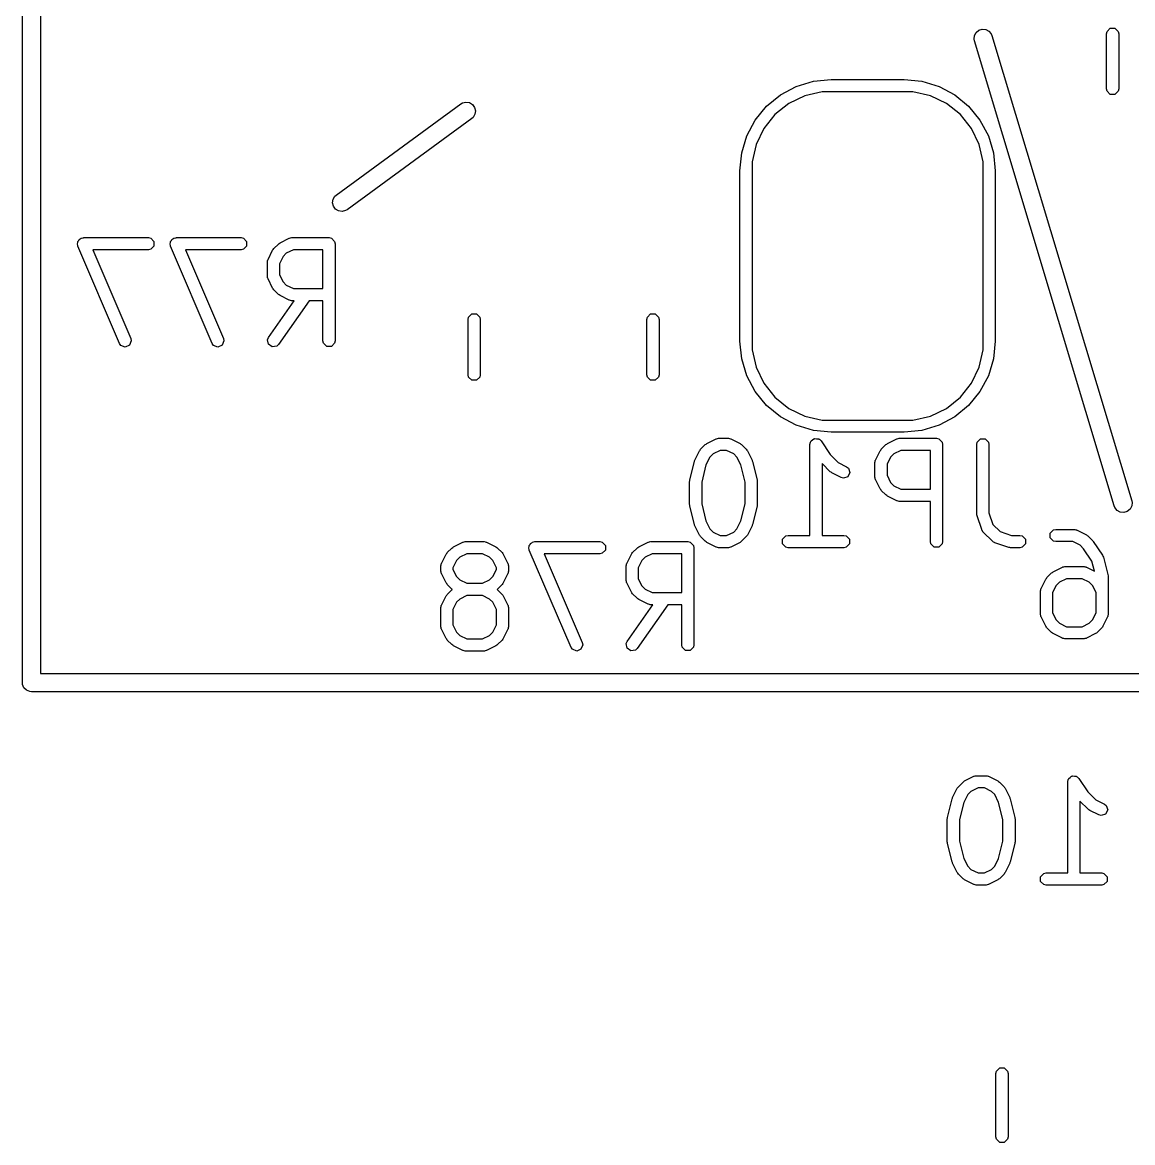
# Model space of a CAD drawing. Header units: inches. Extents: x 0.38 to 5.39, y 0.12 to 3.22.
# Drawn here: x 1.5172 to 1.8766, y 2.3846 to 2.7473 of the extents above; entities that cross this region are included whole.
import ezdxf

# ---------------------------------------------------------------- set-up
doc = ezdxf.new("R2010")
doc.units = ezdxf.units.IN
doc.header["$MEASUREMENT"] = 0
doc.layers.add('BLACK', color=250, linetype='CONTINUOUS')

msp = doc.modelspace()

# ---------------------------------------------------------------- linework, layer by layer
at = {"layer": 'BLACK', "linetype": 'CONTINUOUS'}
for p, q in [((1.51717, 2.5335), (1.51717, 3.03154)), ((1.52307, 3.02858), (1.52307, 2.53646)), ((1.82525, 2.74188), (1.82537, 2.74303)), ((1.82537, 2.74303), (1.82591, 2.74404)), ((1.82591, 2.74404), (1.8268, 2.74477)), ((1.8268, 2.74477), (1.82791, 2.7451)), ((1.82791, 2.7451), (1.82905, 2.74499)), ((1.82905, 2.74499), (1.83007, 2.74444)), ((1.83007, 2.74444), (1.8308, 2.74355)), ((1.8308, 2.74355), (1.83102, 2.74302)), ((1.83102, 2.74302), (1.87629, 2.59242)), ((1.86815, 2.74362), (1.8683, 2.74438)), ((1.86815, 2.72575), (1.86815, 2.74362)), ((1.8683, 2.74438), (1.86936, 2.74544)), ((1.86936, 2.74544), (1.87087, 2.74544)), ((1.87087, 2.74544), (1.87194, 2.74438)), ((1.87194, 2.74438), (1.87209, 2.74362)), ((1.87209, 2.74362), (1.87209, 2.72575)), ((1.82536, 2.74132), (1.82525, 2.74188)), ((1.87064, 2.59072), (1.82536, 2.74132)), ((1.76768, 2.72653), (1.77322, 2.72821)), ((1.77322, 2.72821), (1.77898, 2.72878)), ((1.77898, 2.72878), (1.8026, 2.72878)), ((1.8026, 2.72878), (1.80836, 2.72821)), ((1.80836, 2.72821), (1.8139, 2.72653)), ((1.76257, 2.7238), (1.76768, 2.72653)), ((1.77609, 2.72484), (1.77047, 2.72356)), ((1.77898, 2.72484), (1.77609, 2.72484)), ((1.8026, 2.72484), (1.77898, 2.72484)), ((1.80548, 2.72484), (1.8026, 2.72484)), ((1.8111, 2.72356), (1.80548, 2.72484)), ((1.8139, 2.72653), (1.819, 2.7238)), ((1.8683, 2.72499), (1.86815, 2.72575)), ((1.86936, 2.72393), (1.8683, 2.72499)), ((1.87087, 2.72393), (1.86936, 2.72393)), ((1.87194, 2.72499), (1.87087, 2.72393)), ((1.87209, 2.72575), (1.87194, 2.72499)), ((1.61877, 2.6914), (1.65912, 2.72093)), ((1.65912, 2.72093), (1.65962, 2.72122)), ((1.65962, 2.72122), (1.66074, 2.72149)), ((1.66074, 2.72149), (1.66188, 2.72132)), ((1.66188, 2.72132), (1.66286, 2.72072)), ((1.66286, 2.72072), (1.66354, 2.71979)), ((1.7581, 2.72013), (1.76257, 2.7238)), ((1.76528, 2.72106), (1.76077, 2.71746)), ((1.77047, 2.72356), (1.76528, 2.72106)), ((1.8163, 2.72106), (1.8111, 2.72356)), ((1.82081, 2.71746), (1.8163, 2.72106)), ((1.819, 2.7238), (1.82348, 2.72013)), ((1.66364, 2.71753), (1.66304, 2.71655)), ((1.66354, 2.71979), (1.66382, 2.71867)), ((1.66382, 2.71867), (1.66364, 2.71753)), ((1.75443, 2.71566), (1.7581, 2.72013)), ((1.76077, 2.71746), (1.75717, 2.71295)), ((1.8244, 2.71295), (1.82081, 2.71746)), ((1.82348, 2.72013), (1.82715, 2.71566)), ((1.66261, 2.71616), (1.62226, 2.68663)), ((1.66304, 2.71655), (1.66261, 2.71616)), ((1.7517, 2.71055), (1.75443, 2.71566)), ((1.82715, 2.71566), (1.82988, 2.71055)), ((1.75002, 2.70501), (1.7517, 2.71055)), ((1.75717, 2.71295), (1.75467, 2.70776)), ((1.82691, 2.70776), (1.8244, 2.71295)), ((1.82988, 2.71055), (1.83156, 2.70501)), ((1.75467, 2.70776), (1.75339, 2.70214)), ((1.82819, 2.70214), (1.82691, 2.70776)), ((1.74945, 2.69925), (1.75002, 2.70501)), ((1.75339, 2.70214), (1.75339, 2.69925)), ((1.82819, 2.69925), (1.82819, 2.70214)), ((1.83156, 2.70501), (1.83213, 2.69925)), ((1.74945, 2.64413), (1.74945, 2.69925)), ((1.75339, 2.69925), (1.75339, 2.64413)), ((1.82819, 2.64413), (1.82819, 2.69925)), ((1.83213, 2.69925), (1.83213, 2.64413)), ((1.61834, 2.69101), (1.61877, 2.6914)), ((1.61756, 2.68889), (1.61774, 2.69003)), ((1.61783, 2.68777), (1.61756, 2.68889)), ((1.61774, 2.69003), (1.61834, 2.69101)), ((1.61851, 2.68684), (1.61783, 2.68777)), ((1.6195, 2.68624), (1.61851, 2.68684)), ((1.62064, 2.68607), (1.6195, 2.68624)), ((1.62176, 2.68634), (1.62064, 2.68607)), ((1.62226, 2.68663), (1.62176, 2.68634)), ((1.53539, 2.67666), (1.53554, 2.67701)), ((1.53554, 2.67701), (1.53591, 2.67717)), ((1.53591, 2.67717), (1.53619, 2.67745)), ((1.53619, 2.67745), (1.5369, 2.67759)), ((1.5369, 2.67759), (1.53692, 2.6776)), ((1.53692, 2.6776), (1.53693, 2.6776)), ((1.53693, 2.6776), (1.53694, 2.6776)), ((1.53694, 2.6776), (1.55794, 2.6776)), ((1.55794, 2.6776), (1.55869, 2.67745)), ((1.55869, 2.67745), (1.55976, 2.67639)), ((1.56539, 2.67666), (1.56553, 2.67701)), ((1.56553, 2.67701), (1.5659, 2.67717)), ((1.5659, 2.67717), (1.56619, 2.67745)), ((1.56619, 2.67745), (1.5669, 2.67759)), ((1.5669, 2.67759), (1.56692, 2.6776)), ((1.56692, 2.6776), (1.56692, 2.6776)), ((1.56692, 2.6776), (1.56694, 2.6776)), ((1.56694, 2.6776), (1.58794, 2.6776)), ((1.58794, 2.6776), (1.58869, 2.67745)), ((1.58869, 2.67745), (1.58976, 2.67639)), ((1.60056, 2.67589), (1.60356, 2.67739)), ((1.60356, 2.67739), (1.60365, 2.67742)), ((1.60365, 2.67742), (1.60368, 2.67745)), ((1.60368, 2.67745), (1.60399, 2.67751)), ((1.60399, 2.67751), (1.6043, 2.6776)), ((1.6043, 2.6776), (1.60434, 2.67758)), ((1.60434, 2.67758), (1.60444, 2.6776)), ((1.60444, 2.6776), (1.61643, 2.6776)), ((1.61643, 2.6776), (1.61719, 2.67745)), ((1.61719, 2.67745), (1.61825, 2.67639)), ((1.53498, 2.67561), (1.53513, 2.67598)), ((1.53513, 2.6749), (1.53498, 2.67561)), ((1.53513, 2.67639), (1.53539, 2.67666)), ((1.53513, 2.67598), (1.53513, 2.67639)), ((1.53513, 2.67488), (1.53513, 2.6749)), ((1.53513, 2.67487), (1.53513, 2.67488)), ((1.53513, 2.67486), (1.53513, 2.67487)), ((1.54863, 2.64336), (1.53513, 2.67486)), ((1.55794, 2.67367), (1.53993, 2.67367)), ((1.53993, 2.67367), (1.55225, 2.64491)), ((1.55869, 2.67382), (1.55794, 2.67367)), ((1.55976, 2.67488), (1.55869, 2.67382)), ((1.55976, 2.67639), (1.55976, 2.67488)), ((1.56497, 2.67561), (1.56512, 2.67598)), ((1.56512, 2.6749), (1.56497, 2.67561)), ((1.56512, 2.67639), (1.56539, 2.67666)), ((1.56512, 2.67598), (1.56512, 2.67639)), ((1.56512, 2.67488), (1.56512, 2.6749)), ((1.56513, 2.67487), (1.56512, 2.67488)), ((1.56513, 2.67486), (1.56513, 2.67487)), ((1.57863, 2.64336), (1.56513, 2.67486)), ((1.58794, 2.67367), (1.56993, 2.67367)), ((1.56993, 2.67367), (1.58225, 2.64491)), ((1.58869, 2.67382), (1.58794, 2.67367)), ((1.58976, 2.67488), (1.58869, 2.67382)), ((1.58976, 2.67639), (1.58976, 2.67488)), ((1.59668, 2.67052), (1.59818, 2.67351)), ((1.59818, 2.67351), (1.59837, 2.67376)), ((1.59837, 2.67376), (1.59854, 2.67403)), ((1.59854, 2.67403), (1.60004, 2.67553)), ((1.60004, 2.67553), (1.60031, 2.6757)), ((1.60031, 2.6757), (1.60056, 2.67589)), ((1.6049, 2.67367), (1.6026, 2.67252)), ((1.61447, 2.67367), (1.6049, 2.67367)), ((1.61447, 2.6611), (1.61447, 2.67367)), ((1.61825, 2.67639), (1.6184, 2.67563)), ((1.6184, 2.67563), (1.6184, 2.64414)), ((1.59647, 2.66977), (1.59656, 2.67008)), ((1.59649, 2.66973), (1.59647, 2.66977)), ((1.59647, 2.66963), (1.59649, 2.66973)), ((1.59647, 2.66514), (1.59647, 2.66963)), ((1.59656, 2.67008), (1.59662, 2.67039)), ((1.59662, 2.67039), (1.59665, 2.67042)), ((1.59665, 2.67042), (1.59668, 2.67052)), ((1.60155, 2.67147), (1.6004, 2.66917)), ((1.6026, 2.67252), (1.60155, 2.67147)), ((1.6004, 2.66917), (1.6004, 2.6656)), ((1.59649, 2.66504), (1.59647, 2.66514)), ((1.59647, 2.665), (1.59649, 2.66504)), ((1.59656, 2.66469), (1.59647, 2.665)), ((1.59662, 2.66438), (1.59656, 2.66469)), ((1.59665, 2.66435), (1.59662, 2.66438)), ((1.59668, 2.66426), (1.59665, 2.66435)), ((1.59818, 2.66126), (1.59668, 2.66426)), ((1.6004, 2.6656), (1.60155, 2.6633)), ((1.60155, 2.6633), (1.6026, 2.66225)), ((1.6026, 2.66225), (1.6049, 2.6611)), ((1.59837, 2.66101), (1.59818, 2.66126)), ((1.59854, 2.66074), (1.59837, 2.66101)), ((1.60004, 2.65924), (1.59854, 2.66074)), ((1.60031, 2.65907), (1.60004, 2.65924)), ((1.60056, 2.65888), (1.60031, 2.65907)), ((1.60356, 2.65738), (1.60056, 2.65888)), ((1.6049, 2.6611), (1.61447, 2.6611)), ((1.59682, 2.64527), (1.60515, 2.65717)), ((1.60996, 2.65717), (1.60005, 2.64301)), ((1.60365, 2.65735), (1.60356, 2.65738)), ((1.60368, 2.65732), (1.60365, 2.65735)), ((1.60399, 2.65726), (1.60368, 2.65732)), ((1.6043, 2.65717), (1.60399, 2.65726)), ((1.60434, 2.65719), (1.6043, 2.65717)), ((1.60444, 2.65717), (1.60434, 2.65719)), ((1.60515, 2.65717), (1.60444, 2.65717)), ((1.61447, 2.65717), (1.60996, 2.65717)), ((1.61447, 2.64414), (1.61447, 2.65717)), ((1.66146, 2.6511), (1.66161, 2.65186)), ((1.66161, 2.65186), (1.66267, 2.65292)), ((1.66267, 2.65292), (1.66418, 2.65292)), ((1.66418, 2.65292), (1.66524, 2.65186)), ((1.66524, 2.65186), (1.66539, 2.6511)), ((1.71933, 2.6511), (1.71948, 2.65186)), ((1.71948, 2.65186), (1.72055, 2.65292)), ((1.72055, 2.65292), (1.72205, 2.65292)), ((1.72205, 2.65292), (1.72312, 2.65186)), ((1.72312, 2.65186), (1.72327, 2.6511)), ((1.66146, 2.63323), (1.66146, 2.6511)), ((1.66539, 2.6511), (1.66539, 2.63323)), ((1.71933, 2.63323), (1.71933, 2.6511)), ((1.72327, 2.6511), (1.72327, 2.63323)), ((1.55241, 2.64416), (1.55185, 2.64276)), ((1.55225, 2.64491), (1.55241, 2.64416)), ((1.58241, 2.64416), (1.58185, 2.64276)), ((1.58225, 2.64491), (1.58241, 2.64416)), ((1.59651, 2.64456), (1.59682, 2.64527)), ((1.59678, 2.64308), (1.59651, 2.64456)), ((1.61462, 2.64338), (1.61447, 2.64414)), ((1.6184, 2.64414), (1.61825, 2.64338)), ((1.75002, 2.63837), (1.74945, 2.64413)), ((1.75339, 2.64413), (1.75339, 2.64125)), ((1.82819, 2.64125), (1.82819, 2.64413)), ((1.83213, 2.64413), (1.83156, 2.63837)), ((1.54907, 2.64273), (1.54863, 2.64336)), ((1.55047, 2.64217), (1.54907, 2.64273)), ((1.55185, 2.64276), (1.55047, 2.64217)), ((1.57906, 2.64273), (1.57863, 2.64336)), ((1.58046, 2.64217), (1.57906, 2.64273)), ((1.58185, 2.64276), (1.58046, 2.64217)), ((1.59801, 2.64222), (1.59678, 2.64308)), ((1.59949, 2.64248), (1.59801, 2.64222)), ((1.60005, 2.64301), (1.59949, 2.64248)), ((1.61568, 2.64232), (1.61462, 2.64338)), ((1.61719, 2.64232), (1.61568, 2.64232)), ((1.61825, 2.64338), (1.61719, 2.64232)), ((1.75339, 2.64125), (1.75467, 2.63563)), ((1.82691, 2.63563), (1.82819, 2.64125)), ((1.7517, 2.63283), (1.75002, 2.63837)), ((1.83156, 2.63837), (1.82988, 2.63283)), ((1.66161, 2.63247), (1.66146, 2.63323)), ((1.66539, 2.63323), (1.66524, 2.63247)), ((1.71948, 2.63247), (1.71933, 2.63323)), ((1.72327, 2.63323), (1.72312, 2.63247)), ((1.75467, 2.63563), (1.75717, 2.63043)), ((1.8244, 2.63043), (1.82691, 2.63563)), ((1.66267, 2.63141), (1.66161, 2.63247)), ((1.66418, 2.63141), (1.66267, 2.63141)), ((1.66524, 2.63247), (1.66418, 2.63141)), ((1.72055, 2.63141), (1.71948, 2.63247)), ((1.72205, 2.63141), (1.72055, 2.63141)), ((1.72312, 2.63247), (1.72205, 2.63141)), ((1.75443, 2.62773), (1.7517, 2.63283)), ((1.75717, 2.63043), (1.76077, 2.62592)), ((1.82081, 2.62592), (1.8244, 2.63043)), ((1.82988, 2.63283), (1.82715, 2.62773)), ((1.7581, 2.62325), (1.75443, 2.62773)), ((1.82715, 2.62773), (1.82348, 2.62325)), ((1.76257, 2.61958), (1.7581, 2.62325)), ((1.76077, 2.62592), (1.76528, 2.62233)), ((1.8163, 2.62233), (1.82081, 2.62592)), ((1.82348, 2.62325), (1.819, 2.61958)), ((1.76768, 2.61685), (1.76257, 2.61958)), ((1.76528, 2.62233), (1.77047, 2.61983)), ((1.77047, 2.61983), (1.77609, 2.61854)), ((1.80548, 2.61854), (1.8111, 2.61983)), ((1.8111, 2.61983), (1.8163, 2.62233)), ((1.819, 2.61958), (1.8139, 2.61685)), ((1.77322, 2.61517), (1.76768, 2.61685)), ((1.77898, 2.61461), (1.77322, 2.61517)), ((1.77609, 2.61854), (1.77898, 2.61854)), ((1.77898, 2.61854), (1.8026, 2.61854)), ((1.8026, 2.61854), (1.80548, 2.61854)), ((1.80836, 2.61517), (1.8026, 2.61461)), ((1.8139, 2.61685), (1.80836, 2.61517)), ((1.73873, 2.61093), (1.74173, 2.61243)), ((1.74173, 2.61243), (1.74182, 2.61246)), ((1.74182, 2.61246), (1.74185, 2.61249)), ((1.74185, 2.61249), (1.74216, 2.61255)), ((1.74216, 2.61255), (1.74247, 2.61264)), ((1.74247, 2.61264), (1.74251, 2.61262)), ((1.74251, 2.61262), (1.74261, 2.61264)), ((1.74261, 2.61264), (1.74561, 2.61264)), ((1.74561, 2.61264), (1.7457, 2.61262)), ((1.7457, 2.61262), (1.74575, 2.61264)), ((1.74575, 2.61264), (1.74605, 2.61255)), ((1.74605, 2.61255), (1.74636, 2.61249)), ((1.74636, 2.61249), (1.74639, 2.61246)), ((1.74639, 2.61246), (1.74649, 2.61243)), ((1.74649, 2.61243), (1.74949, 2.61093)), ((1.77228, 2.61143), (1.77243, 2.61157)), ((1.77243, 2.61157), (1.77247, 2.61177)), ((1.77247, 2.61177), (1.77294, 2.61209)), ((1.77294, 2.61209), (1.77335, 2.61249)), ((1.77335, 2.61249), (1.77355, 2.61249)), ((1.77355, 2.61249), (1.77372, 2.6126)), ((1.77372, 2.6126), (1.77428, 2.61249)), ((1.77428, 2.61249), (1.77486, 2.61249)), ((1.77486, 2.61249), (1.775, 2.61235)), ((1.775, 2.61235), (1.7752, 2.61231)), ((1.7752, 2.61231), (1.77574, 2.61177)), ((1.77574, 2.61177), (1.77863, 2.60743)), ((1.8026, 2.61461), (1.77898, 2.61461)), ((1.79722, 2.61093), (1.80022, 2.61243)), ((1.80022, 2.61243), (1.80031, 2.61246)), ((1.80031, 2.61246), (1.80035, 2.61249)), ((1.80035, 2.61249), (1.80065, 2.61255)), ((1.80065, 2.61255), (1.80096, 2.61264)), ((1.80096, 2.61264), (1.801, 2.61262)), ((1.801, 2.61262), (1.8011, 2.61264)), ((1.8011, 2.61264), (1.8131, 2.61264)), ((1.8131, 2.61264), (1.81385, 2.61249)), ((1.81385, 2.61249), (1.81492, 2.61143)), ((1.82628, 2.61143), (1.82734, 2.61249)), ((1.82734, 2.61249), (1.82885, 2.61249)), ((1.82885, 2.61249), (1.82991, 2.61143)), ((1.73485, 2.60555), (1.73635, 2.60855)), ((1.73635, 2.60855), (1.73654, 2.6088)), ((1.73654, 2.6088), (1.73671, 2.60907)), ((1.73671, 2.60907), (1.73821, 2.61057)), ((1.73821, 2.61057), (1.73848, 2.61074)), ((1.73848, 2.61074), (1.73873, 2.61093)), ((1.74307, 2.6087), (1.74077, 2.60756)), ((1.74514, 2.6087), (1.74307, 2.6087)), ((1.74744, 2.60756), (1.74514, 2.6087)), ((1.74949, 2.61093), (1.74973, 2.61074)), ((1.74973, 2.61074), (1.75, 2.61057)), ((1.75, 2.61057), (1.7515, 2.60907)), ((1.7515, 2.60907), (1.75167, 2.6088)), ((1.75167, 2.6088), (1.75187, 2.60855)), ((1.75187, 2.60855), (1.75337, 2.60555)), ((1.77213, 2.61067), (1.77228, 2.61143)), ((1.77213, 2.58115), (1.77213, 2.61067)), ((1.79334, 2.60555), (1.79484, 2.60855)), ((1.79484, 2.60855), (1.79503, 2.6088)), ((1.79503, 2.6088), (1.79521, 2.60907)), ((1.79521, 2.60907), (1.79671, 2.61057)), ((1.79671, 2.61057), (1.79697, 2.61074)), ((1.79697, 2.61074), (1.79722, 2.61093)), ((1.80156, 2.6087), (1.79927, 2.60756)), ((1.81113, 2.6087), (1.80156, 2.6087)), ((1.81113, 2.59614), (1.81113, 2.6087)), ((1.81492, 2.61143), (1.81507, 2.61067)), ((1.81507, 2.61067), (1.81507, 2.57918)), ((1.82613, 2.61067), (1.82628, 2.61143)), ((1.82613, 2.58818), (1.82613, 2.61067)), ((1.82991, 2.61143), (1.83006, 2.61067)), ((1.83006, 2.61067), (1.83006, 2.5885)), ((1.7332, 2.59915), (1.7347, 2.60515)), ((1.7347, 2.60515), (1.73479, 2.60535)), ((1.73479, 2.60535), (1.73485, 2.60555)), ((1.73972, 2.60651), (1.73846, 2.60399)), ((1.74077, 2.60756), (1.73972, 2.60651)), ((1.74849, 2.60651), (1.74744, 2.60756)), ((1.74975, 2.60399), (1.74849, 2.60651)), ((1.75337, 2.60555), (1.75342, 2.60535)), ((1.75342, 2.60535), (1.75351, 2.60515)), ((1.75351, 2.60515), (1.75501, 2.59915)), ((1.77871, 2.60178), (1.77607, 2.60442)), ((1.77607, 2.60442), (1.77607, 2.58115)), ((1.77863, 2.60743), (1.78127, 2.60479)), ((1.78127, 2.60479), (1.78398, 2.60344)), ((1.79313, 2.60467), (1.79315, 2.60477)), ((1.79313, 2.60017), (1.79313, 2.60467)), ((1.79314, 2.60481), (1.79322, 2.60512)), ((1.79315, 2.60477), (1.79314, 2.60481)), ((1.79322, 2.60512), (1.79328, 2.60543)), ((1.79328, 2.60543), (1.79331, 2.60546)), ((1.79331, 2.60546), (1.79334, 2.60555)), ((1.79822, 2.60651), (1.79707, 2.60421)), ((1.79707, 2.60421), (1.79707, 2.60064)), ((1.79927, 2.60756), (1.79822, 2.60651)), ((1.73846, 2.60399), (1.73708, 2.59843)), ((1.75114, 2.59843), (1.74975, 2.60399)), ((1.77897, 2.60161), (1.77871, 2.60178)), ((1.77922, 2.60141), (1.77897, 2.60161)), ((1.78222, 2.59991), (1.77922, 2.60141)), ((1.78398, 2.60344), (1.78459, 2.60296)), ((1.78506, 2.60154), (1.78439, 2.60019)), ((1.78459, 2.60296), (1.78506, 2.60154)), ((1.79707, 2.60064), (1.79822, 2.59834)), ((1.73314, 2.59867), (1.73319, 2.59891)), ((1.73314, 2.59118), (1.73314, 2.59867)), ((1.73319, 2.59891), (1.7332, 2.59915)), ((1.73708, 2.59843), (1.73708, 2.59142)), ((1.75114, 2.59142), (1.75114, 2.59843)), ((1.75501, 2.59915), (1.75503, 2.59891)), ((1.75503, 2.59891), (1.75507, 2.59867)), ((1.75507, 2.59867), (1.75507, 2.59118)), ((1.78296, 2.59971), (1.78222, 2.59991)), ((1.78439, 2.60019), (1.78296, 2.59971)), ((1.79315, 2.60008), (1.79313, 2.60017)), ((1.79314, 2.60004), (1.79315, 2.60008)), ((1.79322, 2.59973), (1.79314, 2.60004)), ((1.79328, 2.59942), (1.79322, 2.59973)), ((1.79331, 2.59939), (1.79328, 2.59942)), ((1.79334, 2.59929), (1.79331, 2.59939)), ((1.79484, 2.59629), (1.79334, 2.59929)), ((1.79822, 2.59834), (1.79927, 2.59729)), ((1.79927, 2.59729), (1.80156, 2.59614)), ((1.79503, 2.59605), (1.79484, 2.59629)), ((1.79521, 2.59578), (1.79503, 2.59605)), ((1.79671, 2.59428), (1.79521, 2.59578)), ((1.79697, 2.59411), (1.79671, 2.59428)), ((1.79722, 2.59391), (1.79697, 2.59411)), ((1.80022, 2.59241), (1.79722, 2.59391)), ((1.80156, 2.59614), (1.81113, 2.59614)), ((1.73319, 2.59094), (1.73314, 2.59118)), ((1.7332, 2.5907), (1.73319, 2.59094)), ((1.7347, 2.5847), (1.7332, 2.5907)), ((1.73708, 2.59142), (1.73846, 2.58586)), ((1.74975, 2.58586), (1.75114, 2.59142)), ((1.75501, 2.5907), (1.75351, 2.5847)), ((1.75503, 2.59094), (1.75501, 2.5907)), ((1.75507, 2.59118), (1.75503, 2.59094)), ((1.80031, 2.59239), (1.80022, 2.59241)), ((1.80035, 2.59236), (1.80031, 2.59239)), ((1.80065, 2.5923), (1.80035, 2.59236)), ((1.80096, 2.59221), (1.80065, 2.5923)), ((1.801, 2.59223), (1.80096, 2.59221)), ((1.8011, 2.59221), (1.801, 2.59223)), ((1.81113, 2.59221), (1.8011, 2.59221)), ((1.81113, 2.57918), (1.81113, 2.59221)), ((1.87086, 2.59019), (1.87064, 2.59072)), ((1.87159, 2.5893), (1.87086, 2.59019)), ((1.87574, 2.5897), (1.87485, 2.58897)), ((1.87629, 2.59071), (1.87574, 2.5897)), ((1.87629, 2.59242), (1.8764, 2.59186)), ((1.8764, 2.59186), (1.87629, 2.59071)), ((1.82619, 2.58787), (1.82613, 2.58818)), ((1.82623, 2.58755), (1.82619, 2.58787)), ((1.82773, 2.58305), (1.82623, 2.58755)), ((1.83006, 2.5885), (1.83132, 2.58474)), ((1.8726, 2.58875), (1.87159, 2.5893)), ((1.87375, 2.58864), (1.8726, 2.58875)), ((1.87485, 2.58897), (1.87375, 2.58864)), ((1.73479, 2.5845), (1.7347, 2.5847)), ((1.73485, 2.5843), (1.73479, 2.5845)), ((1.73635, 2.5813), (1.73485, 2.5843)), ((1.73846, 2.58586), (1.73972, 2.58334)), ((1.73972, 2.58334), (1.74077, 2.58229)), ((1.74744, 2.58229), (1.74849, 2.58334)), ((1.74849, 2.58334), (1.74975, 2.58586)), ((1.75337, 2.5843), (1.75187, 2.5813)), ((1.75342, 2.5845), (1.75337, 2.5843)), ((1.75351, 2.5847), (1.75342, 2.5845)), ((1.82778, 2.58297), (1.82773, 2.58305)), ((1.82778, 2.58292), (1.82778, 2.58297)), ((1.82795, 2.58266), (1.82778, 2.58292)), ((1.82811, 2.58239), (1.82795, 2.58266)), ((1.83132, 2.58474), (1.83366, 2.5824)), ((1.8499, 2.5819), (1.85096, 2.58296)), ((1.85096, 2.58296), (1.85172, 2.58311)), ((1.85172, 2.58311), (1.85772, 2.58311)), ((1.85772, 2.58311), (1.85781, 2.5831)), ((1.85781, 2.5831), (1.85786, 2.58311)), ((1.85786, 2.58311), (1.85816, 2.58303)), ((1.85816, 2.58303), (1.85847, 2.58296)), ((1.85847, 2.58296), (1.8585, 2.58293)), ((1.8585, 2.58293), (1.8586, 2.58291)), ((1.8586, 2.58291), (1.8616, 2.58141)), ((1.6567, 2.57747), (1.6597, 2.57897)), ((1.6597, 2.57897), (1.6598, 2.579)), ((1.6598, 2.579), (1.65983, 2.57903)), ((1.65983, 2.57903), (1.66014, 2.57909)), ((1.66014, 2.57909), (1.66045, 2.57917)), ((1.66045, 2.57917), (1.66049, 2.57916)), ((1.66049, 2.57916), (1.66058, 2.57918)), ((1.66058, 2.57918), (1.66658, 2.57918)), ((1.66658, 2.57918), (1.66668, 2.57916)), ((1.66668, 2.57916), (1.66672, 2.57917)), ((1.66672, 2.57917), (1.66703, 2.57909)), ((1.66703, 2.57909), (1.66734, 2.57903)), ((1.66734, 2.57903), (1.66737, 2.579)), ((1.66737, 2.579), (1.66746, 2.57897)), ((1.66746, 2.57897), (1.67046, 2.57747)), ((1.68204, 2.57874), (1.68233, 2.57903)), ((1.68233, 2.57903), (1.68304, 2.57917)), ((1.68304, 2.57917), (1.68306, 2.57918)), ((1.68306, 2.57918), (1.68307, 2.57917)), ((1.68307, 2.57917), (1.68308, 2.57918)), ((1.68308, 2.57918), (1.70408, 2.57918)), ((1.70408, 2.57918), (1.70483, 2.57903)), ((1.70483, 2.57903), (1.7059, 2.57796)), ((1.7167, 2.57747), (1.7197, 2.57897)), ((1.7197, 2.57897), (1.71979, 2.579)), ((1.71979, 2.579), (1.71982, 2.57903)), ((1.71982, 2.57903), (1.72013, 2.57909)), ((1.72013, 2.57909), (1.72044, 2.57917)), ((1.72044, 2.57917), (1.72048, 2.57916)), ((1.72048, 2.57916), (1.72058, 2.57918)), ((1.72058, 2.57918), (1.73258, 2.57918)), ((1.73258, 2.57918), (1.73333, 2.57903)), ((1.73333, 2.57903), (1.73439, 2.57796)), ((1.73654, 2.58105), (1.73635, 2.5813)), ((1.73671, 2.58079), (1.73654, 2.58105)), ((1.73821, 2.57929), (1.73671, 2.58079)), ((1.73848, 2.57911), (1.73821, 2.57929)), ((1.73873, 2.57892), (1.73848, 2.57911)), ((1.74173, 2.57742), (1.73873, 2.57892)), ((1.74077, 2.58229), (1.74307, 2.58115)), ((1.74307, 2.58115), (1.74514, 2.58115)), ((1.74514, 2.58115), (1.74744, 2.58229)), ((1.74949, 2.57892), (1.74649, 2.57742)), ((1.74973, 2.57911), (1.74949, 2.57892)), ((1.75, 2.57929), (1.74973, 2.57911)), ((1.7515, 2.58079), (1.75, 2.57929)), ((1.75167, 2.58105), (1.7515, 2.58079)), ((1.75187, 2.5813), (1.75167, 2.58105)), ((1.76328, 2.57993), (1.76435, 2.581)), ((1.76328, 2.57842), (1.76328, 2.57993)), ((1.76435, 2.581), (1.7651, 2.58115)), ((1.7651, 2.58115), (1.77213, 2.58115)), ((1.77607, 2.58115), (1.7831, 2.58115)), ((1.7831, 2.58115), (1.78385, 2.581)), ((1.78385, 2.581), (1.78492, 2.57993)), ((1.78492, 2.57993), (1.78492, 2.57842)), ((1.81128, 2.57842), (1.81113, 2.57918)), ((1.81507, 2.57918), (1.81492, 2.57842)), ((1.82815, 2.58237), (1.82811, 2.58239)), ((1.8282, 2.58228), (1.82815, 2.58237)), ((1.8312, 2.57929), (1.8282, 2.58228)), ((1.83128, 2.57923), (1.8312, 2.57929)), ((1.8313, 2.57919), (1.83128, 2.57923)), ((1.83158, 2.57903), (1.8313, 2.57919)), ((1.83184, 2.57886), (1.83158, 2.57903)), ((1.83189, 2.57886), (1.83184, 2.57886)), ((1.83197, 2.57881), (1.83189, 2.57886)), ((1.83647, 2.57731), (1.83197, 2.57881)), ((1.83366, 2.5824), (1.83741, 2.58115)), ((1.83741, 2.58115), (1.84009, 2.58115)), ((1.84009, 2.58115), (1.84085, 2.581)), ((1.84085, 2.581), (1.84191, 2.57993)), ((1.84191, 2.57993), (1.84191, 2.57842)), ((1.8499, 2.58039), (1.8499, 2.5819)), ((1.85096, 2.57933), (1.8499, 2.58039)), ((1.85172, 2.57918), (1.85096, 2.57933)), ((1.85725, 2.57918), (1.85172, 2.57918)), ((1.85955, 2.57803), (1.85725, 2.57918)), ((1.8616, 2.58141), (1.86185, 2.58121)), ((1.86185, 2.58121), (1.86211, 2.58104)), ((1.86211, 2.58104), (1.86361, 2.57954)), ((1.86361, 2.57954), (1.86372, 2.57938)), ((1.86372, 2.57938), (1.86385, 2.57924)), ((1.86385, 2.57924), (1.86685, 2.57474)), ((1.65432, 2.57509), (1.65452, 2.57534)), ((1.65452, 2.57534), (1.65469, 2.5756)), ((1.65469, 2.5756), (1.65619, 2.5771)), ((1.65619, 2.5771), (1.65646, 2.57728)), ((1.65646, 2.57728), (1.6567, 2.57747)), ((1.66105, 2.57524), (1.65875, 2.57409)), ((1.66612, 2.57524), (1.66105, 2.57524)), ((1.66842, 2.57409), (1.66612, 2.57524)), ((1.67046, 2.57747), (1.67071, 2.57728)), ((1.67071, 2.57728), (1.67098, 2.5771)), ((1.67098, 2.5771), (1.67248, 2.5756)), ((1.67248, 2.5756), (1.67265, 2.57534)), ((1.67265, 2.57534), (1.67284, 2.57509)), ((1.68111, 2.57718), (1.68126, 2.57756)), ((1.68126, 2.57648), (1.68111, 2.57718)), ((1.68126, 2.57796), (1.68153, 2.57823)), ((1.68126, 2.57756), (1.68126, 2.57796)), ((1.68126, 2.57646), (1.68126, 2.57648)), ((1.68127, 2.57645), (1.68126, 2.57646)), ((1.68127, 2.57643), (1.68127, 2.57645)), ((1.69477, 2.54494), (1.68127, 2.57643)), ((1.68153, 2.57823), (1.68167, 2.57858)), ((1.68167, 2.57858), (1.68204, 2.57874)), ((1.70408, 2.57524), (1.68607, 2.57524)), ((1.68607, 2.57524), (1.69839, 2.54649)), ((1.70483, 2.57539), (1.70408, 2.57524)), ((1.7059, 2.57646), (1.70483, 2.57539)), ((1.7059, 2.57796), (1.7059, 2.57646)), ((1.71432, 2.57509), (1.71451, 2.57534)), ((1.71451, 2.57534), (1.71469, 2.5756)), ((1.71469, 2.5756), (1.71619, 2.5771)), ((1.71619, 2.5771), (1.71645, 2.57728)), ((1.71645, 2.57728), (1.7167, 2.57747)), ((1.72104, 2.57524), (1.71874, 2.57409)), ((1.73061, 2.57524), (1.72104, 2.57524)), ((1.73061, 2.56268), (1.73061, 2.57524)), ((1.73439, 2.57796), (1.73454, 2.57721)), ((1.73454, 2.57721), (1.73454, 2.54571)), ((1.74182, 2.57739), (1.74173, 2.57742)), ((1.74185, 2.57736), (1.74182, 2.57739)), ((1.74216, 2.5773), (1.74185, 2.57736)), ((1.74247, 2.57721), (1.74216, 2.5773)), ((1.74251, 2.57723), (1.74247, 2.57721)), ((1.74261, 2.57721), (1.74251, 2.57723)), ((1.74561, 2.57721), (1.74261, 2.57721)), ((1.7457, 2.57723), (1.74561, 2.57721)), ((1.74575, 2.57721), (1.7457, 2.57723)), ((1.74605, 2.5773), (1.74575, 2.57721)), ((1.74636, 2.57736), (1.74605, 2.5773)), ((1.74639, 2.57739), (1.74636, 2.57736)), ((1.74649, 2.57742), (1.74639, 2.57739)), ((1.76435, 2.57736), (1.76328, 2.57842)), ((1.7651, 2.57721), (1.76435, 2.57736)), ((1.7831, 2.57721), (1.7651, 2.57721)), ((1.78385, 2.57736), (1.7831, 2.57721)), ((1.78492, 2.57842), (1.78385, 2.57736)), ((1.81234, 2.57736), (1.81128, 2.57842)), ((1.81385, 2.57736), (1.81234, 2.57736)), ((1.81492, 2.57842), (1.81385, 2.57736)), ((1.83678, 2.57727), (1.83647, 2.57731)), ((1.83709, 2.57721), (1.83678, 2.57727)), ((1.84009, 2.57721), (1.83709, 2.57721)), ((1.84085, 2.57736), (1.84009, 2.57721)), ((1.84191, 2.57842), (1.84085, 2.57736)), ((1.86069, 2.57689), (1.85955, 2.57803)), ((1.86339, 2.57284), (1.86069, 2.57689)), ((1.65262, 2.57135), (1.65271, 2.57165)), ((1.65271, 2.57165), (1.65277, 2.57196)), ((1.65277, 2.57196), (1.6528, 2.57199)), ((1.6528, 2.57199), (1.65282, 2.57209)), ((1.65282, 2.57209), (1.65432, 2.57509)), ((1.6577, 2.57304), (1.65655, 2.57074)), ((1.65875, 2.57409), (1.6577, 2.57304)), ((1.66947, 2.57304), (1.66842, 2.57409)), ((1.67061, 2.57074), (1.66947, 2.57304)), ((1.67284, 2.57509), (1.67434, 2.57209)), ((1.67434, 2.57209), (1.67437, 2.57199)), ((1.67437, 2.57199), (1.6744, 2.57196)), ((1.6744, 2.57196), (1.67446, 2.57165)), ((1.67446, 2.57165), (1.67455, 2.57135)), ((1.71261, 2.57135), (1.7127, 2.57165)), ((1.7127, 2.57165), (1.71276, 2.57196)), ((1.71276, 2.57196), (1.71279, 2.57199)), ((1.71279, 2.57199), (1.71282, 2.57209)), ((1.71282, 2.57209), (1.71432, 2.57509)), ((1.7177, 2.57304), (1.71655, 2.57074)), ((1.71874, 2.57409), (1.7177, 2.57304)), ((1.8642, 2.56961), (1.86339, 2.57284)), ((1.86685, 2.57474), (1.86698, 2.57443)), ((1.86698, 2.57443), (1.86713, 2.57412)), ((1.86713, 2.57412), (1.86863, 2.56812)), ((1.65264, 2.57131), (1.65262, 2.57135)), ((1.65262, 2.57121), (1.65264, 2.57131)), ((1.65262, 2.56971), (1.65262, 2.57121)), ((1.65264, 2.56961), (1.65262, 2.56971)), ((1.65262, 2.56957), (1.65264, 2.56961)), ((1.65271, 2.56927), (1.65262, 2.56957)), ((1.65277, 2.56896), (1.65271, 2.56927)), ((1.6528, 2.56892), (1.65277, 2.56896)), ((1.65282, 2.56883), (1.6528, 2.56892)), ((1.65432, 2.56583), (1.65282, 2.56883)), ((1.65655, 2.57074), (1.65655, 2.57017)), ((1.65655, 2.57017), (1.6577, 2.56788)), ((1.66947, 2.56788), (1.67061, 2.57017)), ((1.67061, 2.57017), (1.67061, 2.57074)), ((1.67434, 2.56883), (1.67284, 2.56583)), ((1.67437, 2.56892), (1.67434, 2.56883)), ((1.6744, 2.56896), (1.67437, 2.56892)), ((1.67446, 2.56927), (1.6744, 2.56896)), ((1.67455, 2.56957), (1.67446, 2.56927)), ((1.67455, 2.57135), (1.67453, 2.57131)), ((1.67453, 2.57131), (1.67455, 2.57121)), ((1.67455, 2.56971), (1.67453, 2.56961)), ((1.67453, 2.56961), (1.67455, 2.56957)), ((1.67455, 2.57121), (1.67455, 2.56971)), ((1.71263, 2.57131), (1.71261, 2.57135)), ((1.71261, 2.57121), (1.71263, 2.57131)), ((1.71261, 2.56671), (1.71261, 2.57121)), ((1.71655, 2.57074), (1.71655, 2.56717)), ((1.84883, 2.56754), (1.85033, 2.56904)), ((1.85033, 2.56904), (1.85059, 2.56922)), ((1.85059, 2.56922), (1.85084, 2.56941)), ((1.85084, 2.56941), (1.85384, 2.57091)), ((1.85384, 2.57091), (1.85393, 2.57093)), ((1.85393, 2.57093), (1.85396, 2.57097)), ((1.85396, 2.57097), (1.85427, 2.57103)), ((1.85427, 2.57103), (1.85458, 2.57111)), ((1.85458, 2.57111), (1.85462, 2.5711)), ((1.85462, 2.5711), (1.85472, 2.57112)), ((1.85472, 2.57112), (1.86072, 2.57112)), ((1.86072, 2.57112), (1.86081, 2.5711)), ((1.86081, 2.5711), (1.86086, 2.57111)), ((1.86086, 2.57111), (1.86116, 2.57103)), ((1.86116, 2.57103), (1.86147, 2.57097)), ((1.86147, 2.57097), (1.8615, 2.57093)), ((1.8615, 2.57093), (1.8616, 2.57091)), ((1.8616, 2.57091), (1.8642, 2.56961)), ((1.86863, 2.56812), (1.86864, 2.56788)), ((1.65452, 2.56558), (1.65432, 2.56583)), ((1.65469, 2.56532), (1.65452, 2.56558)), ((1.65619, 2.56382), (1.65469, 2.56532)), ((1.6577, 2.56788), (1.65875, 2.56683)), ((1.65875, 2.56683), (1.66105, 2.56568)), ((1.66105, 2.56568), (1.66612, 2.56568)), ((1.66612, 2.56568), (1.66842, 2.56683)), ((1.66842, 2.56683), (1.66947, 2.56788)), ((1.67248, 2.56532), (1.67098, 2.56382)), ((1.67265, 2.56558), (1.67248, 2.56532)), ((1.67284, 2.56583), (1.67265, 2.56558)), ((1.71263, 2.56661), (1.71261, 2.56671)), ((1.71261, 2.56657), (1.71263, 2.56661)), ((1.7127, 2.56627), (1.71261, 2.56657)), ((1.71276, 2.56596), (1.7127, 2.56627)), ((1.71279, 2.56592), (1.71276, 2.56596)), ((1.71282, 2.56583), (1.71279, 2.56592)), ((1.71432, 2.56283), (1.71282, 2.56583)), ((1.71655, 2.56717), (1.7177, 2.56488)), ((1.7177, 2.56488), (1.71874, 2.56383)), ((1.84696, 2.56403), (1.84846, 2.56703)), ((1.84846, 2.56703), (1.84865, 2.56728)), ((1.84865, 2.56728), (1.84883, 2.56754)), ((1.85184, 2.56498), (1.85069, 2.56268)), ((1.85288, 2.56603), (1.85184, 2.56498)), ((1.85518, 2.56718), (1.85288, 2.56603)), ((1.86025, 2.56718), (1.85518, 2.56718)), ((1.86255, 2.56603), (1.86025, 2.56718)), ((1.8636, 2.56498), (1.86255, 2.56603)), ((1.86475, 2.56268), (1.8636, 2.56498)), ((1.86864, 2.56788), (1.86868, 2.56765)), ((1.86868, 2.56765), (1.86868, 2.55565)), ((1.65282, 2.55859), (1.65432, 2.56159)), ((1.65432, 2.56159), (1.65452, 2.56184)), ((1.65452, 2.56184), (1.65469, 2.5621)), ((1.65469, 2.5621), (1.65619, 2.5636)), ((1.65635, 2.56371), (1.65619, 2.56382)), ((1.65619, 2.5636), (1.65635, 2.56371)), ((1.66105, 2.56174), (1.65875, 2.56059)), ((1.66612, 2.56174), (1.66105, 2.56174)), ((1.66842, 2.56059), (1.66612, 2.56174)), ((1.67098, 2.56382), (1.67081, 2.56371)), ((1.67081, 2.56371), (1.67098, 2.5636)), ((1.67098, 2.5636), (1.67248, 2.5621)), ((1.67248, 2.5621), (1.67265, 2.56184)), ((1.67265, 2.56184), (1.67284, 2.56159)), ((1.67284, 2.56159), (1.67434, 2.55859)), ((1.71451, 2.56258), (1.71432, 2.56283)), ((1.71469, 2.56232), (1.71451, 2.56258)), ((1.71619, 2.56082), (1.71469, 2.56232)), ((1.71645, 2.56064), (1.71619, 2.56082)), ((1.71874, 2.56383), (1.72104, 2.56268)), ((1.72104, 2.56268), (1.73061, 2.56268)), ((1.84675, 2.56329), (1.84684, 2.56359)), ((1.84677, 2.56324), (1.84675, 2.56329)), ((1.84675, 2.56315), (1.84677, 2.56324)), ((1.84675, 2.55565), (1.84675, 2.56315)), ((1.84684, 2.56359), (1.8469, 2.5639)), ((1.8469, 2.5639), (1.84693, 2.56393)), ((1.84693, 2.56393), (1.84696, 2.56403)), ((1.85069, 2.56268), (1.85069, 2.55611)), ((1.86475, 2.55611), (1.86475, 2.56268)), ((1.65262, 2.55785), (1.65271, 2.55815)), ((1.65264, 2.55781), (1.65262, 2.55785)), ((1.65262, 2.55771), (1.65264, 2.55781)), ((1.65262, 2.55171), (1.65262, 2.55771)), ((1.65271, 2.55815), (1.65277, 2.55846)), ((1.65277, 2.55846), (1.6528, 2.5585)), ((1.6528, 2.5585), (1.65282, 2.55859)), ((1.6577, 2.55954), (1.65655, 2.55725)), ((1.65655, 2.55725), (1.65655, 2.55218)), ((1.65875, 2.56059), (1.6577, 2.55954)), ((1.66947, 2.55954), (1.66842, 2.56059)), ((1.67061, 2.55725), (1.66947, 2.55954)), ((1.67061, 2.55218), (1.67061, 2.55725)), ((1.67434, 2.55859), (1.67437, 2.5585)), ((1.67437, 2.5585), (1.6744, 2.55846)), ((1.6744, 2.55846), (1.67446, 2.55816)), ((1.67446, 2.55816), (1.67455, 2.55785)), ((1.67455, 2.55785), (1.67453, 2.55781)), ((1.67453, 2.55781), (1.67455, 2.55771)), ((1.67455, 2.55771), (1.67455, 2.55171)), ((1.71297, 2.54684), (1.7213, 2.55874)), ((1.7261, 2.55874), (1.71619, 2.54458)), ((1.7167, 2.56045), (1.71645, 2.56064)), ((1.7197, 2.55895), (1.7167, 2.56045)), ((1.71979, 2.55892), (1.7197, 2.55895)), ((1.71982, 2.55889), (1.71979, 2.55892)), ((1.72013, 2.55883), (1.71982, 2.55889)), ((1.72044, 2.55875), (1.72013, 2.55883)), ((1.72048, 2.55876), (1.72044, 2.55875)), ((1.72058, 2.55874), (1.72048, 2.55876)), ((1.7213, 2.55874), (1.72058, 2.55874)), ((1.73061, 2.55874), (1.7261, 2.55874)), ((1.73061, 2.54571), (1.73061, 2.55874)), ((1.84677, 2.55555), (1.84675, 2.55565)), ((1.84675, 2.55551), (1.84677, 2.55555)), ((1.84684, 2.55521), (1.84675, 2.55551)), ((1.8469, 2.5549), (1.84684, 2.55521)), ((1.84693, 2.55486), (1.8469, 2.5549)), ((1.84696, 2.55477), (1.84693, 2.55486)), ((1.84846, 2.55177), (1.84696, 2.55477)), ((1.85069, 2.55611), (1.85184, 2.55382)), ((1.85184, 2.55382), (1.85288, 2.55277)), ((1.86255, 2.55277), (1.8636, 2.55382)), ((1.8636, 2.55382), (1.86475, 2.55611)), ((1.86848, 2.55477), (1.86698, 2.55177)), ((1.8685, 2.55486), (1.86848, 2.55477)), ((1.86853, 2.5549), (1.8685, 2.55486)), ((1.8686, 2.55521), (1.86853, 2.5549)), ((1.86868, 2.55551), (1.8686, 2.55521)), ((1.86868, 2.55565), (1.86866, 2.55555)), ((1.86866, 2.55555), (1.86868, 2.55551)), ((1.65264, 2.55162), (1.65262, 2.55171)), ((1.65262, 2.55157), (1.65264, 2.55162)), ((1.65271, 2.55127), (1.65262, 2.55157)), ((1.65277, 2.55096), (1.65271, 2.55127)), ((1.6528, 2.55093), (1.65277, 2.55096)), ((1.65282, 2.55083), (1.6528, 2.55093)), ((1.65432, 2.54783), (1.65282, 2.55083)), ((1.65655, 2.55218), (1.6577, 2.54988)), ((1.6577, 2.54988), (1.65875, 2.54883)), ((1.66842, 2.54883), (1.66947, 2.54988)), ((1.66947, 2.54988), (1.67061, 2.55218)), ((1.67434, 2.55083), (1.67284, 2.54783)), ((1.67437, 2.55093), (1.67434, 2.55083)), ((1.6744, 2.55096), (1.67437, 2.55093)), ((1.67446, 2.55127), (1.6744, 2.55096)), ((1.67455, 2.55157), (1.67446, 2.55127)), ((1.67455, 2.55171), (1.67453, 2.55162)), ((1.67453, 2.55162), (1.67455, 2.55157)), ((1.84865, 2.55152), (1.84846, 2.55177)), ((1.84883, 2.55126), (1.84865, 2.55152)), ((1.85033, 2.54976), (1.84883, 2.55126)), ((1.85288, 2.55277), (1.85518, 2.55162)), ((1.85518, 2.55162), (1.86025, 2.55162)), ((1.86025, 2.55162), (1.86255, 2.55277)), ((1.86661, 2.55126), (1.86511, 2.54976)), ((1.86678, 2.55152), (1.86661, 2.55126)), ((1.86698, 2.55177), (1.86678, 2.55152)), ((1.65452, 2.54758), (1.65432, 2.54783)), ((1.65469, 2.54732), (1.65452, 2.54758)), ((1.65619, 2.54582), (1.65469, 2.54732)), ((1.65875, 2.54883), (1.66105, 2.54768)), ((1.66105, 2.54768), (1.66612, 2.54768)), ((1.66612, 2.54768), (1.66842, 2.54883)), ((1.67248, 2.54732), (1.67098, 2.54582)), ((1.67265, 2.54758), (1.67248, 2.54732)), ((1.67284, 2.54783), (1.67265, 2.54758)), ((1.69839, 2.54649), (1.69855, 2.54574)), ((1.71266, 2.54614), (1.71297, 2.54684)), ((1.85059, 2.54958), (1.85033, 2.54976)), ((1.85084, 2.54939), (1.85059, 2.54958)), ((1.85384, 2.54789), (1.85084, 2.54939)), ((1.85393, 2.54786), (1.85384, 2.54789)), ((1.85396, 2.54783), (1.85393, 2.54786)), ((1.85427, 2.54777), (1.85396, 2.54783)), ((1.85458, 2.54769), (1.85427, 2.54777)), ((1.85462, 2.5477), (1.85458, 2.54769)), ((1.85472, 2.54768), (1.85462, 2.5477)), ((1.86072, 2.54768), (1.85472, 2.54768)), ((1.86081, 2.5477), (1.86072, 2.54768)), ((1.86086, 2.54769), (1.86081, 2.5477)), ((1.86116, 2.54777), (1.86086, 2.54769)), ((1.86147, 2.54783), (1.86116, 2.54777)), ((1.8615, 2.54786), (1.86147, 2.54783)), ((1.8616, 2.54789), (1.8615, 2.54786)), ((1.8646, 2.54939), (1.8616, 2.54789)), ((1.86485, 2.54958), (1.8646, 2.54939)), ((1.86511, 2.54976), (1.86485, 2.54958)), ((1.65646, 2.54565), (1.65619, 2.54582)), ((1.6567, 2.54545), (1.65646, 2.54565)), ((1.6597, 2.54395), (1.6567, 2.54545)), ((1.6598, 2.54393), (1.6597, 2.54395)), ((1.65983, 2.54389), (1.6598, 2.54393)), ((1.66014, 2.54383), (1.65983, 2.54389)), ((1.66045, 2.54375), (1.66014, 2.54383)), ((1.66049, 2.54376), (1.66045, 2.54375)), ((1.66058, 2.54374), (1.66049, 2.54376)), ((1.66658, 2.54374), (1.66058, 2.54374)), ((1.66668, 2.54376), (1.66658, 2.54374)), ((1.66672, 2.54375), (1.66668, 2.54376)), ((1.66703, 2.54383), (1.66672, 2.54375)), ((1.66734, 2.54389), (1.66703, 2.54383)), ((1.66737, 2.54393), (1.66734, 2.54389)), ((1.66746, 2.54395), (1.66737, 2.54393)), ((1.67046, 2.54545), (1.66746, 2.54395)), ((1.67071, 2.54565), (1.67046, 2.54545)), ((1.67098, 2.54582), (1.67071, 2.54565)), ((1.69521, 2.5443), (1.69477, 2.54494)), ((1.6966, 2.54374), (1.69521, 2.5443)), ((1.69799, 2.54434), (1.6966, 2.54374)), ((1.69855, 2.54574), (1.69799, 2.54434)), ((1.71292, 2.54465), (1.71266, 2.54614)), ((1.71415, 2.54379), (1.71292, 2.54465)), ((1.71564, 2.54405), (1.71415, 2.54379)), ((1.71619, 2.54458), (1.71564, 2.54405)), ((1.73076, 2.54496), (1.73061, 2.54571)), ((1.73182, 2.54389), (1.73076, 2.54496)), ((1.73333, 2.54389), (1.73182, 2.54389)), ((1.73439, 2.54496), (1.73333, 2.54389)), ((1.73454, 2.54571), (1.73439, 2.54496)), ((1.52307, 2.53646), (2.10969, 2.53646)), ((1.51722, 2.53293), (1.51717, 2.5335)), ((1.51766, 2.53186), (1.51722, 2.53293)), ((1.51848, 2.53105), (1.51766, 2.53186)), ((1.51954, 2.53061), (1.51848, 2.53105)), ((1.52012, 2.53055), (1.51954, 2.53061)), ((2.11264, 2.53055), (1.52012, 2.53055)), ((1.82218, 2.50168), (1.82518, 2.50318)), ((1.82518, 2.50318), (1.82528, 2.50321)), ((1.82528, 2.50321), (1.82531, 2.50324)), ((1.82531, 2.50324), (1.82562, 2.5033)), ((1.82562, 2.5033), (1.82592, 2.50338)), ((1.82592, 2.50338), (1.82596, 2.50337)), ((1.82596, 2.50337), (1.82606, 2.50339)), ((1.82606, 2.50339), (1.82906, 2.50339)), ((1.82906, 2.50339), (1.82916, 2.50337)), ((1.82916, 2.50337), (1.8292, 2.50338)), ((1.8292, 2.50338), (1.8295, 2.5033)), ((1.8295, 2.5033), (1.82981, 2.50324)), ((1.82981, 2.50324), (1.82985, 2.50321)), ((1.82985, 2.50321), (1.82994, 2.50318)), ((1.82994, 2.50318), (1.83294, 2.50168)), ((1.85592, 2.50252), (1.8564, 2.50283)), ((1.8564, 2.50283), (1.8568, 2.50324)), ((1.8568, 2.50324), (1.85701, 2.50324)), ((1.85701, 2.50324), (1.85718, 2.50335)), ((1.85718, 2.50335), (1.85774, 2.50324)), ((1.85774, 2.50324), (1.85831, 2.50324)), ((1.85831, 2.50324), (1.85845, 2.5031)), ((1.85845, 2.5031), (1.85865, 2.50306)), ((1.85865, 2.50306), (1.8592, 2.50251)), ((1.8183, 2.4963), (1.8198, 2.4993)), ((1.8198, 2.4993), (1.81999, 2.49955)), ((1.81999, 2.49955), (1.82017, 2.49981)), ((1.82017, 2.49981), (1.82167, 2.50131)), ((1.82167, 2.50131), (1.82193, 2.50149)), ((1.82193, 2.50149), (1.82218, 2.50168)), ((1.82653, 2.49945), (1.82423, 2.4983)), ((1.8286, 2.49945), (1.82653, 2.49945)), ((1.83089, 2.4983), (1.8286, 2.49945)), ((1.83294, 2.50168), (1.83319, 2.50149)), ((1.83319, 2.50149), (1.83345, 2.50131)), ((1.83345, 2.50131), (1.83495, 2.49981)), ((1.83495, 2.49981), (1.83513, 2.49955)), ((1.83513, 2.49955), (1.83532, 2.4993)), ((1.83532, 2.4993), (1.83682, 2.4963)), ((1.85559, 2.50142), (1.85574, 2.50217)), ((1.85559, 2.47189), (1.85559, 2.50142)), ((1.85574, 2.50217), (1.85588, 2.50232)), ((1.85588, 2.50232), (1.85592, 2.50252)), ((1.8592, 2.50251), (1.86209, 2.49818)), ((1.81665, 2.4899), (1.81815, 2.4959)), ((1.81815, 2.4959), (1.81824, 2.49609)), ((1.81824, 2.49609), (1.8183, 2.4963)), ((1.82318, 2.49726), (1.82192, 2.49474)), ((1.82423, 2.4983), (1.82318, 2.49726)), ((1.83194, 2.49726), (1.83089, 2.4983)), ((1.8332, 2.49474), (1.83194, 2.49726)), ((1.83682, 2.4963), (1.83688, 2.49609)), ((1.83688, 2.49609), (1.83697, 2.4959)), ((1.83697, 2.4959), (1.83847, 2.4899)), ((1.86209, 2.49818), (1.86472, 2.49554)), ((1.86472, 2.49554), (1.86744, 2.49418)), ((1.82192, 2.49474), (1.82053, 2.48918)), ((1.83459, 2.48918), (1.8332, 2.49474)), ((1.86216, 2.49253), (1.85953, 2.49517)), ((1.85953, 2.49517), (1.85953, 2.47189)), ((1.86243, 2.49236), (1.86216, 2.49253)), ((1.86268, 2.49216), (1.86243, 2.49236)), ((1.86568, 2.49066), (1.86268, 2.49216)), ((1.86744, 2.49418), (1.86804, 2.49371)), ((1.86852, 2.49228), (1.86785, 2.49094)), ((1.86804, 2.49371), (1.86852, 2.49228)), ((1.81659, 2.48942), (1.81664, 2.48966)), ((1.81659, 2.48192), (1.81659, 2.48942)), ((1.81664, 2.48966), (1.81665, 2.4899)), ((1.82053, 2.48918), (1.82053, 2.48217)), ((1.83459, 2.48217), (1.83459, 2.48918)), ((1.83847, 2.4899), (1.83848, 2.48966)), ((1.83848, 2.48966), (1.83853, 2.48942)), ((1.83853, 2.48942), (1.83853, 2.48192)), ((1.86642, 2.49046), (1.86568, 2.49066)), ((1.86785, 2.49094), (1.86642, 2.49046)), ((1.81664, 2.48169), (1.81659, 2.48192)), ((1.81665, 2.48145), (1.81664, 2.48169)), ((1.81815, 2.47545), (1.81665, 2.48145)), ((1.82053, 2.48217), (1.82192, 2.47661)), ((1.8332, 2.47661), (1.83459, 2.48217)), ((1.83847, 2.48145), (1.83697, 2.47545)), ((1.83848, 2.48169), (1.83847, 2.48145)), ((1.83853, 2.48192), (1.83848, 2.48169)), ((1.81824, 2.47525), (1.81815, 2.47545)), ((1.8183, 2.47504), (1.81824, 2.47525)), ((1.8198, 2.47204), (1.8183, 2.47504)), ((1.82192, 2.47661), (1.82318, 2.47409)), ((1.82318, 2.47409), (1.82423, 2.47304)), ((1.83089, 2.47304), (1.83194, 2.47409)), ((1.83194, 2.47409), (1.8332, 2.47661)), ((1.83682, 2.47504), (1.83532, 2.47204)), ((1.83688, 2.47525), (1.83682, 2.47504)), ((1.83697, 2.47545), (1.83688, 2.47525)), ((1.81999, 2.4718), (1.8198, 2.47204)), ((1.82017, 2.47153), (1.81999, 2.4718)), ((1.82167, 2.47003), (1.82017, 2.47153)), ((1.82193, 2.46986), (1.82167, 2.47003)), ((1.82423, 2.47304), (1.82653, 2.47189)), ((1.82653, 2.47189), (1.8286, 2.47189)), ((1.8286, 2.47189), (1.83089, 2.47304)), ((1.83345, 2.47003), (1.83319, 2.46986)), ((1.83495, 2.47153), (1.83345, 2.47003)), ((1.83513, 2.4718), (1.83495, 2.47153)), ((1.83532, 2.47204), (1.83513, 2.4718)), ((1.84674, 2.47068), (1.8478, 2.47174)), ((1.84674, 2.46917), (1.84674, 2.47068)), ((1.8478, 2.47174), (1.84856, 2.47189)), ((1.84856, 2.47189), (1.85559, 2.47189)), ((1.85953, 2.47189), (1.86656, 2.47189)), ((1.86656, 2.47189), (1.86731, 2.47174)), ((1.86731, 2.47174), (1.86837, 2.47068)), ((1.86837, 2.47068), (1.86837, 2.46917)), ((1.82218, 2.46966), (1.82193, 2.46986)), ((1.82518, 2.46816), (1.82218, 2.46966)), ((1.82528, 2.46814), (1.82518, 2.46816)), ((1.82531, 2.46811), (1.82528, 2.46814)), ((1.82562, 2.46805), (1.82531, 2.46811)), ((1.82592, 2.46796), (1.82562, 2.46805)), ((1.82596, 2.46798), (1.82592, 2.46796)), ((1.82606, 2.46796), (1.82596, 2.46798)), ((1.82906, 2.46796), (1.82606, 2.46796)), ((1.82916, 2.46798), (1.82906, 2.46796)), ((1.8292, 2.46796), (1.82916, 2.46798)), ((1.8295, 2.46805), (1.8292, 2.46796)), ((1.82981, 2.46811), (1.8295, 2.46805)), ((1.82985, 2.46814), (1.82981, 2.46811)), ((1.82994, 2.46816), (1.82985, 2.46814)), ((1.83294, 2.46966), (1.82994, 2.46816)), ((1.83319, 2.46986), (1.83294, 2.46966)), ((1.8478, 2.46811), (1.84674, 2.46917)), ((1.84856, 2.46796), (1.8478, 2.46811)), ((1.86656, 2.46796), (1.84856, 2.46796)), ((1.86731, 2.46811), (1.86656, 2.46796)), ((1.86837, 2.46917), (1.86731, 2.46811)), ((1.83247, 2.40773), (1.83354, 2.4088)), ((1.83354, 2.4088), (1.83504, 2.4088)), ((1.83504, 2.4088), (1.83611, 2.40773)), ((1.83232, 2.40698), (1.83247, 2.40773)), ((1.83232, 2.38641), (1.83232, 2.40698)), ((1.83611, 2.40773), (1.83626, 2.40698)), ((1.83626, 2.40698), (1.83626, 2.38641)), ((1.83247, 2.38565), (1.83232, 2.38641)), ((1.83354, 2.38459), (1.83247, 2.38565)), ((1.83504, 2.38459), (1.83354, 2.38459)), ((1.83611, 2.38565), (1.83504, 2.38459)), ((1.83626, 2.38641), (1.83611, 2.38565))]:
    msp.add_line(p, q, dxfattribs=at)

doc.saveas('drawing.dxf')
